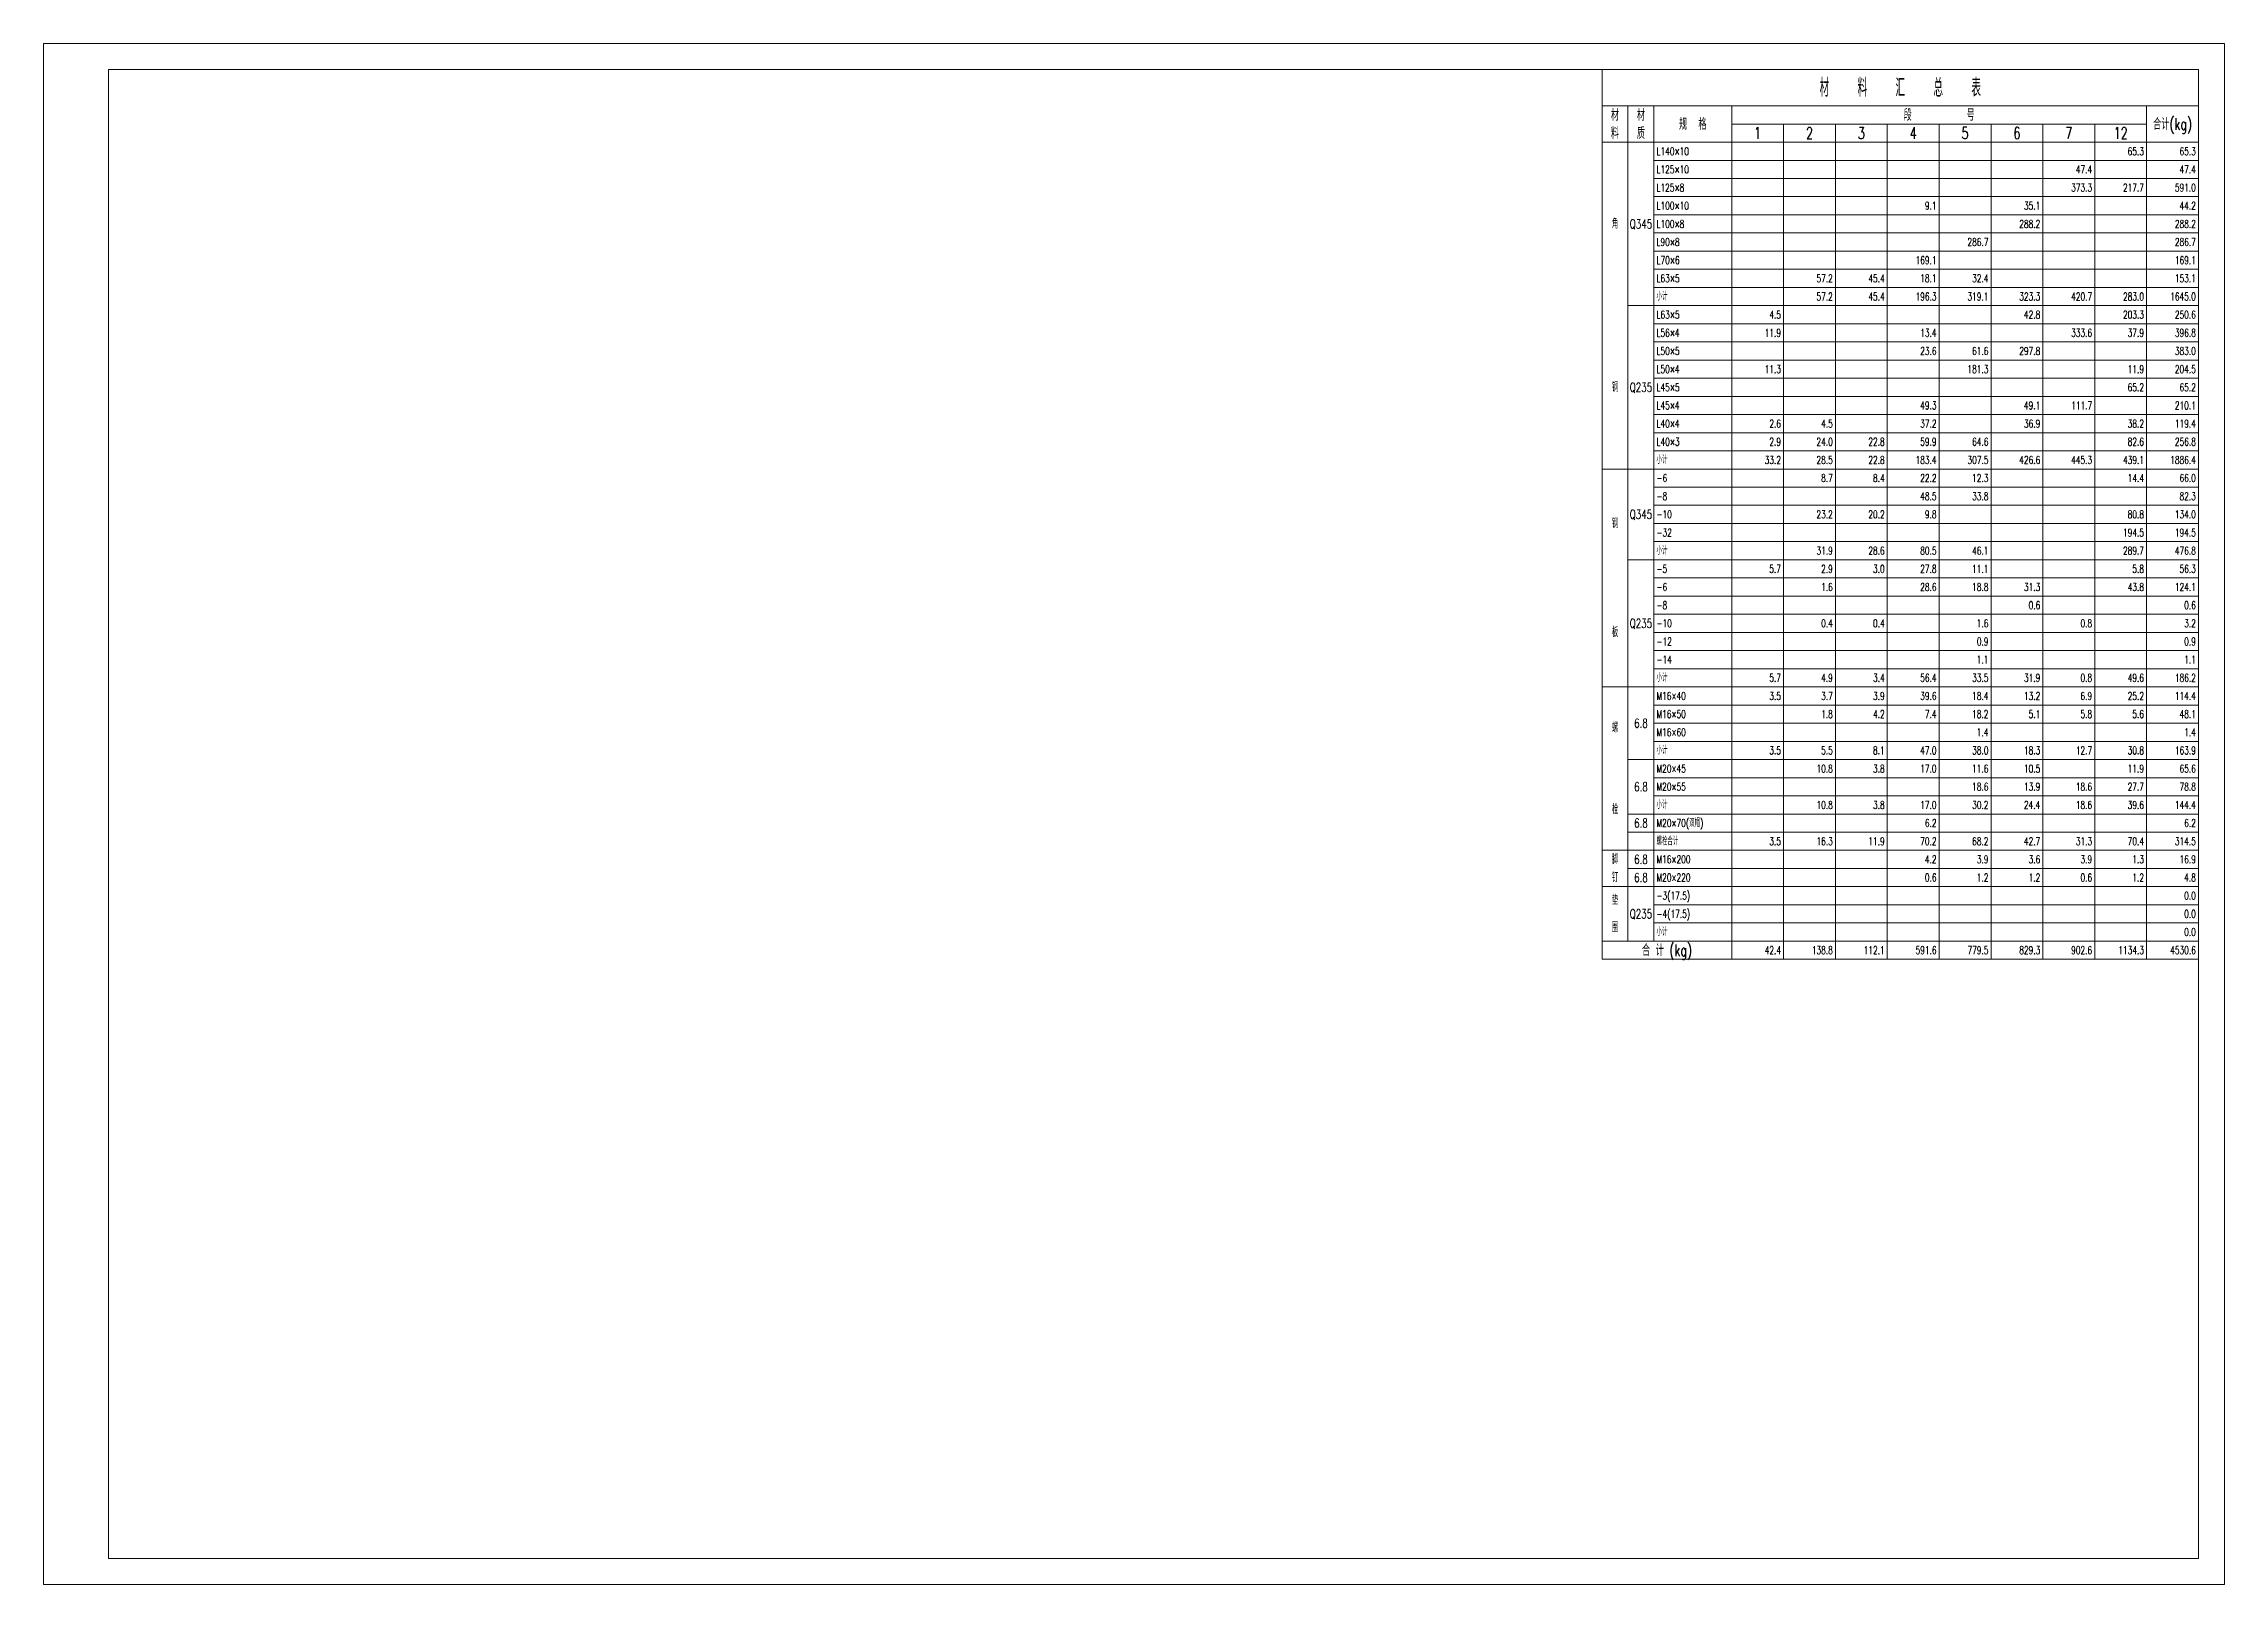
# Model space of a CAD drawing. Extents: x 0 to 841, y 0 to 5426.
# Drawn here: x 0 to 841, y 4832 to 5426 of the extents above; entities that cross this region are included whole.
import ezdxf
from ezdxf.enums import TextEntityAlignment as Align

# ---------------------------------------------------------------- set-up
doc = ezdxf.new("R2010")
doc.units = 0
doc.header["$MEASUREMENT"] = 0
doc.layers.get('0').update_dxf_attribs({"linetype": 'CONTINUOUS', "lineweight": 25})
doc.styles.get("Standard").update_dxf_attribs({"font": 'simplex.shx', "width": 0.7, "height": 3, "bigfont": 'gbhzfs.shx'})

msp = doc.modelspace()

# ---------------------------------------------------------------- linework, layer by layer
at = {"color": 7, "linetype": 'Continuous', "lineweight": 18}
for p, q in [((0, 5426), (841, 5426)), ((0, 4832), (0, 5426)), ((841, 4832), (841, 5426)), ((25, 5416), (831, 5416)), ((25, 4842), (25, 5416)), ((831, 4842), (831, 5416)), ((25, 4842), (831, 4842)), ((0, 4832), (841, 4832))]:
    msp.add_line(p, q, dxfattribs=at)
at = {"color": 3, "linetype": 'Continuous', "lineweight": 13}
for p, q in [((601, 5416), (831, 5416)), ((601, 5416), (601, 5388)), ((831, 5416), (831, 5388)), ((601, 5402), (831, 5402)), ((611, 5402), (611, 5388)), ((621, 5402), (621, 5388)), ((651, 5402), (651, 5388)), ((811, 5402), (811, 5388)), ((651, 5395), (811, 5395)), ((671, 5395), (671, 5388)), ((691, 5395), (691, 5388)), ((711, 5395), (711, 5388)), ((731, 5395), (731, 5388)), ((751, 5395), (751, 5388)), ((771, 5395), (771, 5388)), ((791, 5395), (791, 5388)), ((601, 5388), (831, 5388)), ((601, 5388), (601, 5262)), ((611, 5388), (611, 5325)), ((621, 5388), (621, 5381)), ((651, 5388), (651, 5381)), ((671, 5388), (671, 5381)), ((691, 5388), (691, 5381)), ((711, 5388), (711, 5381)), ((731, 5388), (731, 5381)), ((751, 5388), (751, 5381)), ((771, 5388), (771, 5381)), ((791, 5388), (791, 5381)), ((811, 5388), (811, 5381)), ((831, 5388), (831, 5325)), ((831, 5388), (831, 5262)), ((621, 5381), (831, 5381)), ((621, 5381), (621, 5374)), ((621, 5374), (831, 5374)), ((621, 5374), (621, 5367)), ((651, 5381), (651, 5374)), ((651, 5374), (651, 5367)), ((671, 5381), (671, 5374)), ((671, 5374), (671, 5367)), ((691, 5381), (691, 5374)), ((691, 5374), (691, 5367)), ((711, 5381), (711, 5374)), ((711, 5374), (711, 5367)), ((731, 5381), (731, 5374)), ((731, 5374), (731, 5367)), ((751, 5381), (751, 5374)), ((751, 5374), (751, 5367)), ((771, 5381), (771, 5374)), ((771, 5374), (771, 5367)), ((791, 5381), (791, 5374)), ((791, 5374), (791, 5367)), ((811, 5381), (811, 5374)), ((811, 5374), (811, 5367)), ((621, 5367), (831, 5367)), ((621, 5367), (621, 5360)), ((651, 5367), (651, 5360)), ((671, 5367), (671, 5360)), ((691, 5367), (691, 5360)), ((711, 5367), (711, 5360)), ((731, 5367), (731, 5360)), ((751, 5367), (751, 5360)), ((771, 5367), (771, 5360)), ((791, 5367), (791, 5360)), ((811, 5367), (811, 5360)), ((621, 5360), (831, 5360)), ((621, 5360), (621, 5353)), ((651, 5360), (651, 5353)), ((671, 5360), (671, 5353)), ((691, 5360), (691, 5353)), ((711, 5360), (711, 5353)), ((731, 5360), (731, 5353)), ((751, 5360), (751, 5353)), ((771, 5360), (771, 5353)), ((791, 5360), (791, 5353)), ((811, 5360), (811, 5353)), ((621, 5353), (831, 5353)), ((621, 5353), (621, 5346)), ((651, 5353), (651, 5346)), ((671, 5353), (671, 5346)), ((691, 5353), (691, 5346)), ((711, 5353), (711, 5346)), ((731, 5353), (731, 5346)), ((751, 5353), (751, 5346)), ((771, 5353), (771, 5346)), ((791, 5353), (791, 5346)), ((811, 5353), (811, 5346)), ((621, 5346), (831, 5346)), ((621, 5346), (621, 5339)), ((651, 5346), (651, 5339)), ((671, 5346), (671, 5339)), ((691, 5346), (691, 5339)), ((711, 5346), (711, 5339)), ((731, 5346), (731, 5339)), ((751, 5346), (751, 5339)), ((771, 5346), (771, 5339)), ((791, 5346), (791, 5339)), ((811, 5346), (811, 5339)), ((621, 5339), (831, 5339)), ((621, 5339), (621, 5332)), ((621, 5332), (831, 5332)), ((621, 5332), (621, 5325)), ((651, 5339), (651, 5332)), ((651, 5332), (651, 5325)), ((671, 5339), (671, 5332)), ((671, 5332), (671, 5325)), ((691, 5339), (691, 5332)), ((691, 5332), (691, 5325)), ((711, 5339), (711, 5332)), ((711, 5332), (711, 5325)), ((731, 5339), (731, 5332)), ((731, 5332), (731, 5325)), ((751, 5339), (751, 5332)), ((751, 5332), (751, 5325)), ((771, 5339), (771, 5332)), ((771, 5332), (771, 5325)), ((791, 5339), (791, 5332)), ((791, 5332), (791, 5325)), ((811, 5339), (811, 5332)), ((811, 5332), (811, 5325)), ((611, 5325), (621, 5325)), ((611, 5325), (611, 5262)), ((621, 5325), (831, 5325)), ((621, 5325), (621, 5318)), ((651, 5325), (651, 5318)), ((671, 5325), (671, 5318)), ((691, 5325), (691, 5318)), ((711, 5325), (711, 5318)), ((731, 5325), (731, 5318)), ((751, 5325), (751, 5318)), ((771, 5325), (771, 5318)), ((791, 5325), (791, 5318)), ((811, 5325), (811, 5318)), ((831, 5325), (831, 5262)), ((621, 5318), (831, 5318)), ((621, 5318), (621, 5311)), ((651, 5318), (651, 5311)), ((671, 5318), (671, 5311)), ((691, 5318), (691, 5311)), ((711, 5318), (711, 5311)), ((731, 5318), (731, 5311)), ((751, 5318), (751, 5311)), ((771, 5318), (771, 5311)), ((791, 5318), (791, 5311)), ((811, 5318), (811, 5311)), ((621, 5311), (831, 5311)), ((621, 5311), (621, 5304)), ((651, 5311), (651, 5304)), ((671, 5311), (671, 5304)), ((691, 5311), (691, 5304)), ((711, 5311), (711, 5304)), ((731, 5311), (731, 5304)), ((751, 5311), (751, 5304)), ((771, 5311), (771, 5304)), ((791, 5311), (791, 5304)), ((811, 5311), (811, 5304)), ((621, 5304), (831, 5304)), ((621, 5304), (621, 5297)), ((651, 5304), (651, 5297)), ((671, 5304), (671, 5297)), ((691, 5304), (691, 5297)), ((711, 5304), (711, 5297)), ((731, 5304), (731, 5297)), ((751, 5304), (751, 5297)), ((771, 5304), (771, 5297)), ((791, 5304), (791, 5297)), ((811, 5304), (811, 5297)), ((621, 5297), (831, 5297)), ((621, 5297), (621, 5290)), ((621, 5290), (831, 5290)), ((621, 5290), (621, 5283)), ((651, 5297), (651, 5290)), ((651, 5290), (651, 5283)), ((671, 5297), (671, 5290)), ((671, 5290), (671, 5283)), ((691, 5297), (691, 5290)), ((691, 5290), (691, 5283)), ((711, 5297), (711, 5290)), ((711, 5290), (711, 5283)), ((731, 5297), (731, 5290)), ((731, 5290), (731, 5283)), ((751, 5297), (751, 5290)), ((751, 5290), (751, 5283)), ((771, 5297), (771, 5290)), ((771, 5290), (771, 5283)), ((791, 5297), (791, 5290)), ((791, 5290), (791, 5283)), ((811, 5297), (811, 5290)), ((811, 5290), (811, 5283)), ((621, 5283), (831, 5283)), ((621, 5283), (621, 5276)), ((651, 5283), (651, 5276)), ((671, 5283), (671, 5276)), ((691, 5283), (691, 5276)), ((711, 5283), (711, 5276)), ((731, 5283), (731, 5276)), ((751, 5283), (751, 5276)), ((771, 5283), (771, 5276)), ((791, 5283), (791, 5276)), ((811, 5283), (811, 5276)), ((621, 5276), (831, 5276)), ((621, 5276), (621, 5269)), ((651, 5276), (651, 5269)), ((671, 5276), (671, 5269)), ((691, 5276), (691, 5269)), ((711, 5276), (711, 5269)), ((731, 5276), (731, 5269)), ((751, 5276), (751, 5269)), ((771, 5276), (771, 5269)), ((791, 5276), (791, 5269)), ((811, 5276), (811, 5269)), ((621, 5269), (831, 5269)), ((621, 5269), (621, 5262)), ((651, 5269), (651, 5262)), ((671, 5269), (671, 5262)), ((691, 5269), (691, 5262)), ((711, 5269), (711, 5262)), ((731, 5269), (731, 5262)), ((751, 5269), (751, 5262)), ((771, 5269), (771, 5262)), ((791, 5269), (791, 5262)), ((811, 5269), (811, 5262)), ((601, 5262), (611, 5262)), ((601, 5262), (601, 5178)), ((611, 5262), (621, 5262)), ((611, 5262), (611, 5227)), ((621, 5262), (831, 5262)), ((621, 5262), (621, 5255)), ((651, 5262), (651, 5255)), ((671, 5262), (671, 5255)), ((691, 5262), (691, 5255)), ((711, 5262), (711, 5255)), ((731, 5262), (731, 5255)), ((751, 5262), (751, 5255)), ((771, 5262), (771, 5255)), ((791, 5262), (791, 5255)), ((811, 5262), (811, 5255)), ((831, 5262), (831, 5227)), ((831, 5262), (831, 5178)), ((621, 5255), (831, 5255)), ((621, 5255), (621, 5248)), ((621, 5248), (831, 5248)), ((621, 5248), (621, 5241)), ((651, 5255), (651, 5248)), ((651, 5248), (651, 5241)), ((671, 5255), (671, 5248)), ((671, 5248), (671, 5241)), ((691, 5255), (691, 5248)), ((691, 5248), (691, 5241)), ((711, 5255), (711, 5248)), ((711, 5248), (711, 5241)), ((731, 5255), (731, 5248)), ((731, 5248), (731, 5241)), ((751, 5255), (751, 5248)), ((751, 5248), (751, 5241)), ((771, 5255), (771, 5248)), ((771, 5248), (771, 5241)), ((791, 5255), (791, 5248)), ((791, 5248), (791, 5241)), ((811, 5255), (811, 5248)), ((811, 5248), (811, 5241)), ((621, 5241), (831, 5241)), ((621, 5241), (621, 5234)), ((651, 5241), (651, 5234)), ((671, 5241), (671, 5234)), ((691, 5241), (691, 5234)), ((711, 5241), (711, 5234)), ((731, 5241), (731, 5234)), ((751, 5241), (751, 5234)), ((771, 5241), (771, 5234)), ((791, 5241), (791, 5234)), ((811, 5241), (811, 5234)), ((621, 5234), (831, 5234)), ((621, 5234), (621, 5227)), ((651, 5234), (651, 5227)), ((671, 5234), (671, 5227)), ((691, 5234), (691, 5227)), ((711, 5234), (711, 5227)), ((731, 5234), (731, 5227)), ((751, 5234), (751, 5227)), ((771, 5234), (771, 5227)), ((791, 5234), (791, 5227)), ((811, 5234), (811, 5227)), ((611, 5227), (621, 5227)), ((611, 5227), (611, 5178)), ((621, 5227), (831, 5227)), ((621, 5227), (621, 5220)), ((651, 5227), (651, 5220)), ((671, 5227), (671, 5220)), ((691, 5227), (691, 5220)), ((711, 5227), (711, 5220)), ((731, 5227), (731, 5220)), ((751, 5227), (751, 5220)), ((771, 5227), (771, 5220)), ((791, 5227), (791, 5220)), ((811, 5227), (811, 5220)), ((831, 5227), (831, 5178)), ((621, 5220), (831, 5220)), ((621, 5220), (621, 5213)), ((651, 5220), (651, 5213)), ((671, 5220), (671, 5213)), ((691, 5220), (691, 5213)), ((711, 5220), (711, 5213)), ((731, 5220), (731, 5213)), ((751, 5220), (751, 5213)), ((771, 5220), (771, 5213)), ((791, 5220), (791, 5213)), ((811, 5220), (811, 5213)), ((621, 5213), (831, 5213)), ((621, 5213), (621, 5206)), ((621, 5206), (831, 5206)), ((621, 5206), (621, 5199)), ((651, 5213), (651, 5206)), ((651, 5206), (651, 5199)), ((671, 5213), (671, 5206)), ((671, 5206), (671, 5199)), ((691, 5213), (691, 5206)), ((691, 5206), (691, 5199)), ((711, 5213), (711, 5206)), ((711, 5206), (711, 5199)), ((731, 5213), (731, 5206)), ((731, 5206), (731, 5199)), ((751, 5213), (751, 5206)), ((751, 5206), (751, 5199)), ((771, 5213), (771, 5206)), ((771, 5206), (771, 5199)), ((791, 5213), (791, 5206)), ((791, 5206), (791, 5199)), ((811, 5213), (811, 5206)), ((811, 5206), (811, 5199)), ((621, 5199), (831, 5199)), ((621, 5199), (621, 5192)), ((651, 5199), (651, 5192)), ((671, 5199), (671, 5192)), ((691, 5199), (691, 5192)), ((711, 5199), (711, 5192)), ((731, 5199), (731, 5192)), ((751, 5199), (751, 5192)), ((771, 5199), (771, 5192)), ((791, 5199), (791, 5192)), ((811, 5199), (811, 5192)), ((621, 5192), (831, 5192)), ((621, 5192), (621, 5185)), ((651, 5192), (651, 5185)), ((671, 5192), (671, 5185)), ((691, 5192), (691, 5185)), ((711, 5192), (711, 5185)), ((731, 5192), (731, 5185)), ((751, 5192), (751, 5185)), ((771, 5192), (771, 5185)), ((791, 5192), (791, 5185)), ((811, 5192), (811, 5185)), ((621, 5185), (831, 5185)), ((621, 5185), (621, 5178)), ((651, 5185), (651, 5178)), ((671, 5185), (671, 5178)), ((691, 5185), (691, 5178)), ((711, 5185), (711, 5178)), ((731, 5185), (731, 5178)), ((751, 5185), (751, 5178)), ((771, 5185), (771, 5178)), ((791, 5185), (791, 5178)), ((811, 5185), (811, 5178)), ((601, 5178), (611, 5178)), ((601, 5178), (601, 5115)), ((611, 5178), (621, 5178)), ((611, 5178), (611, 5150)), ((621, 5178), (831, 5178)), ((621, 5178), (621, 5171)), ((651, 5178), (651, 5171)), ((671, 5178), (671, 5171)), ((691, 5178), (691, 5171)), ((711, 5178), (711, 5171)), ((731, 5178), (731, 5171)), ((751, 5178), (751, 5171)), ((771, 5178), (771, 5171)), ((791, 5178), (791, 5171)), ((811, 5178), (811, 5171)), ((831, 5178), (831, 5150)), ((831, 5178), (831, 5115)), ((621, 5171), (831, 5171)), ((621, 5171), (621, 5164)), ((621, 5164), (831, 5164)), ((621, 5164), (621, 5157)), ((651, 5171), (651, 5164)), ((651, 5164), (651, 5157)), ((671, 5171), (671, 5164)), ((671, 5164), (671, 5157)), ((691, 5171), (691, 5164)), ((691, 5164), (691, 5157)), ((711, 5171), (711, 5164)), ((711, 5164), (711, 5157)), ((731, 5171), (731, 5164)), ((731, 5164), (731, 5157)), ((751, 5171), (751, 5164)), ((751, 5164), (751, 5157)), ((771, 5171), (771, 5164)), ((771, 5164), (771, 5157)), ((791, 5171), (791, 5164)), ((791, 5164), (791, 5157)), ((811, 5171), (811, 5164)), ((811, 5164), (811, 5157)), ((621, 5157), (831, 5157)), ((621, 5157), (621, 5150)), ((651, 5157), (651, 5150)), ((671, 5157), (671, 5150)), ((691, 5157), (691, 5150)), ((711, 5157), (711, 5150)), ((731, 5157), (731, 5150)), ((751, 5157), (751, 5150)), ((771, 5157), (771, 5150)), ((791, 5157), (791, 5150)), ((811, 5157), (811, 5150)), ((611, 5150), (621, 5150)), ((611, 5150), (611, 5129)), ((621, 5150), (831, 5150)), ((621, 5150), (621, 5143)), ((651, 5150), (651, 5143)), ((671, 5150), (671, 5143)), ((691, 5150), (691, 5143)), ((711, 5150), (711, 5143)), ((731, 5150), (731, 5143)), ((751, 5150), (751, 5143)), ((771, 5150), (771, 5143)), ((791, 5150), (791, 5143)), ((811, 5150), (811, 5143)), ((831, 5150), (831, 5129)), ((621, 5143), (831, 5143)), ((621, 5143), (621, 5136)), ((651, 5143), (651, 5136)), ((671, 5143), (671, 5136)), ((691, 5143), (691, 5136)), ((711, 5143), (711, 5136)), ((731, 5143), (731, 5136)), ((751, 5143), (751, 5136)), ((771, 5143), (771, 5136)), ((791, 5143), (791, 5136)), ((811, 5143), (811, 5136)), ((621, 5136), (831, 5136)), ((621, 5136), (621, 5129)), ((651, 5136), (651, 5129)), ((671, 5136), (671, 5129)), ((691, 5136), (691, 5129)), ((711, 5136), (711, 5129)), ((731, 5136), (731, 5129)), ((751, 5136), (751, 5129)), ((771, 5136), (771, 5129)), ((791, 5136), (791, 5129)), ((811, 5136), (811, 5129)), ((611, 5129), (621, 5129)), ((611, 5129), (611, 5122)), ((611, 5122), (621, 5122)), ((611, 5122), (611, 5115)), ((621, 5129), (831, 5129)), ((621, 5129), (621, 5122)), ((621, 5122), (831, 5122)), ((621, 5122), (621, 5115)), ((651, 5129), (651, 5122)), ((651, 5122), (651, 5115)), ((671, 5129), (671, 5122)), ((671, 5122), (671, 5115)), ((691, 5129), (691, 5122)), ((691, 5122), (691, 5115)), ((711, 5129), (711, 5122)), ((711, 5122), (711, 5115)), ((731, 5129), (731, 5122)), ((731, 5122), (731, 5115)), ((751, 5129), (751, 5122)), ((751, 5122), (751, 5115)), ((771, 5129), (771, 5122)), ((771, 5122), (771, 5115)), ((791, 5129), (791, 5122)), ((791, 5122), (791, 5115)), ((811, 5129), (811, 5122)), ((811, 5122), (811, 5115)), ((831, 5129), (831, 5122)), ((831, 5122), (831, 5115)), ((601, 5115), (611, 5115)), ((601, 5115), (601, 5101)), ((611, 5115), (621, 5115)), ((611, 5115), (611, 5108)), ((621, 5115), (831, 5115)), ((621, 5115), (621, 5108)), ((651, 5115), (651, 5108)), ((671, 5115), (671, 5108)), ((691, 5115), (691, 5108)), ((711, 5115), (711, 5108)), ((731, 5115), (731, 5108)), ((751, 5115), (751, 5108)), ((771, 5115), (771, 5108)), ((791, 5115), (791, 5108)), ((811, 5115), (811, 5108)), ((831, 5115), (831, 5108)), ((831, 5115), (831, 5101)), ((611, 5108), (621, 5108)), ((611, 5108), (611, 5101)), ((621, 5108), (831, 5108)), ((621, 5108), (621, 5101)), ((651, 5108), (651, 5101)), ((671, 5108), (671, 5101)), ((691, 5108), (691, 5101)), ((711, 5108), (711, 5101)), ((731, 5108), (731, 5101)), ((751, 5108), (751, 5101)), ((771, 5108), (771, 5101)), ((791, 5108), (791, 5101)), ((811, 5108), (811, 5101)), ((831, 5108), (831, 5101)), ((601, 5101), (611, 5101)), ((601, 5101), (601, 5080)), ((611, 5101), (621, 5101)), ((611, 5101), (611, 5080)), ((621, 5101), (831, 5101)), ((621, 5101), (621, 5094)), ((651, 5101), (651, 5094)), ((671, 5101), (671, 5094)), ((691, 5101), (691, 5094)), ((711, 5101), (711, 5094)), ((731, 5101), (731, 5094)), ((751, 5101), (751, 5094)), ((771, 5101), (771, 5094)), ((791, 5101), (791, 5094)), ((811, 5101), (811, 5094)), ((831, 5101), (831, 5080)), ((831, 5101), (831, 5080)), ((621, 5094), (831, 5094)), ((621, 5094), (621, 5087)), ((651, 5094), (651, 5087)), ((671, 5094), (671, 5087)), ((691, 5094), (691, 5087)), ((711, 5094), (711, 5087)), ((731, 5094), (731, 5087)), ((751, 5094), (751, 5087)), ((771, 5094), (771, 5087)), ((791, 5094), (791, 5087)), ((811, 5094), (811, 5087)), ((601, 5080), (611, 5080)), ((601, 5080), (601, 5073)), ((611, 5080), (621, 5080)), ((621, 5087), (831, 5087)), ((621, 5087), (621, 5080)), ((621, 5080), (831, 5080)), ((651, 5087), (651, 5080)), ((651, 5080), (651, 5073)), ((671, 5087), (671, 5080)), ((671, 5080), (671, 5073)), ((691, 5087), (691, 5080)), ((691, 5080), (691, 5073)), ((711, 5087), (711, 5080)), ((711, 5080), (711, 5073)), ((731, 5087), (731, 5080)), ((731, 5080), (731, 5073)), ((751, 5087), (751, 5080)), ((751, 5080), (751, 5073)), ((771, 5087), (771, 5080)), ((771, 5080), (771, 5073)), ((791, 5087), (791, 5080)), ((791, 5080), (791, 5073)), ((811, 5087), (811, 5080)), ((811, 5080), (811, 5073)), ((831, 5080), (831, 5073)), ((601, 5073), (831, 5073))]:
    msp.add_line(p, q, dxfattribs=at)

# ---------------------------------------------------------------- texts
at = {"color": 3, "linetype": 'Continuous', "lineweight": 13, "width": 0.7}
for s, height, p in [('材   料   汇   总   表', 7, (716, 5409)), ('材', 4.5, (606, 5398.5)), ('材', 4.5, (616, 5398.5)), ('段         号', 4.5, (731, 5398.5)), ('料', 4.5, (606, 5391.5)), ('质', 4.5, (616, 5391.5)), ('规  格', 4.5, (636, 5395)), ('1', 4.5, (661, 5391.5)), ('2', 4.5, (681, 5391.5)), ('3', 4.5, (701, 5391.5)), ('4', 4.5, (721, 5391.5)), ('5', 4.5, (741, 5391.5)), ('6', 4.5, (761, 5391.5)), ('7', 4.5, (781, 5391.5)), ('12', 4.5, (801, 5391.5)), ('合计(kg)', 4.5, (821, 5395)), ('角', 3.5, (606, 5356.5)), ('Q345', 3.5, (616, 5356.5)), ('钢', 3.5, (606, 5293.5)), ('Q235', 3.5, (616, 5293.5)), ('钢', 3.5, (606, 5241)), ('Q345', 3.5, (616, 5244.5)), ('板', 3.5, (606, 5199)), ('Q235', 3.5, (616, 5202.5)), ('螺', 3.5, (606, 5162.25)), ('6.8', 3.5, (616, 5164)), ('6.8', 3.5, (616, 5139.5)), ('栓', 3.5, (606, 5130.75)), ('6.8', 3.5, (616, 5125.5)), ('脚', 3.5, (606, 5111.5)), ('钉', 3.5, (606, 5104.5)), ('6.8', 3.5, (616, 5111.5)), ('6.8', 3.5, (616, 5104.5)), ('垫', 3.5, (606, 5095.75)), ('Q235', 3.5, (616, 5090.5)), ('圈', 3.5, (606, 5085.25)), ('合 计 (kg)', 4.5, (626, 5076.5))]:
    msp.add_text(s, height=height, dxfattribs=at).set_placement(p, align=Align.MIDDLE_CENTER)
for s, p in [('L140×10', (622, 5384.5)), ('L125×10', (622, 5377.5)), ('L125×8', (622, 5370.5)), ('L100×10', (622, 5363.5)), ('L100×8', (622, 5356.5)), ('L90×8', (622, 5349.5)), ('L70×6', (622, 5342.5)), ('L63×5', (622, 5335.5)), ('小计', (622, 5328.5)), ('L63×5', (622, 5321.5)), ('L56×4', (622, 5314.5)), ('L50×5', (622, 5307.5)), ('L50×4', (622, 5300.5)), ('L45×5', (622, 5293.5)), ('L45×4', (622, 5286.5)), ('L40×4', (622, 5279.5)), ('L40×3', (622, 5272.5)), ('小计', (622, 5265.5)), ('-6', (622, 5258.5)), ('-8', (622, 5251.5)), ('-10', (622, 5244.5)), ('小计', (622, 5230.5)), ('-32', (622, 5237.5)), ('-5', (622, 5223.5)), ('-6', (622, 5216.5)), ('-8', (622, 5209.5)), ('-10', (622, 5202.5)), ('-12', (622, 5195.5)), ('-14', (622, 5188.5)), ('小计', (622, 5181.5)), ('M16×40', (622, 5174.5)), ('M16×50', (622, 5167.5)), ('M16×60', (622, 5160.5)), ('小计', (622, 5153.5)), ('M20×45', (622, 5146.5)), ('M20×55', (622, 5139.5)), ('小计', (622, 5132.5)), ('M20×70(双帽)', (622, 5125.5)), ('螺栓合计', (622, 5118.5)), ('M16×200', (622, 5111.5)), ('M20×220', (622, 5104.5)), ('-3(17.5)', (622, 5097.5)), ('-4(17.5)', (622, 5090.5)), ('小计', (622, 5083.5))]:
    msp.add_text(s, height=3, dxfattribs=at).set_placement(p, align=Align.MIDDLE_LEFT)
for s, p in [('65.3', (810, 5384.5)), ('65.3', (830, 5384.5)), ('47.4', (790, 5377.5)), ('47.4', (830, 5377.5)), ('373.3', (790, 5370.5)), ('217.7', (810, 5370.5)), ('591.0', (830, 5370.5)), ('9.1', (730, 5363.5)), ('288.2', (770, 5356.5)), ('35.1', (770, 5363.5)), ('288.2', (830, 5356.5)), ('44.2', (830, 5363.5)), ('286.7', (750, 5349.5)), ('286.7', (830, 5349.5)), ('169.1', (730, 5342.5)), ('169.1', (830, 5342.5)), ('57.2', (690, 5335.5)), ('45.4', (710, 5335.5)), ('18.1', (730, 5335.5)), ('32.4', (750, 5335.5)), ('153.1', (830, 5335.5)), ('57.2', (690, 5328.5)), ('45.4', (710, 5328.5)), ('196.3', (730, 5328.5)), ('319.1', (750, 5328.5)), ('323.3', (770, 5328.5)), ('420.7', (790, 5328.5)), ('283.0', (810, 5328.5)), ('1645.0', (830, 5328.5)), ('11.9', (670, 5314.5)), ('4.5', (670, 5321.5)), ('13.4', (730, 5314.5)), ('42.8', (770, 5321.5)), ('333.6', (790, 5314.5)), ('203.3', (810, 5321.5)), ('37.9', (810, 5314.5)), ('250.6', (830, 5321.5)), ('396.8', (830, 5314.5)), ('23.6', (730, 5307.5)), ('61.6', (750, 5307.5)), ('297.8', (770, 5307.5)), ('383.0', (830, 5307.5)), ('11.3', (670, 5300.5)), ('181.3', (750, 5300.5)), ('11.9', (810, 5300.5)), ('204.5', (830, 5300.5)), ('65.2', (810, 5293.5)), ('65.2', (830, 5293.5)), ('49.3', (730, 5286.5)), ('49.1', (770, 5286.5)), ('111.7', (790, 5286.5)), ('210.1', (830, 5286.5)), ('2.6', (670, 5279.5)), ('2.9', (670, 5272.5)), ('24.0', (690, 5272.5)), ('4.5', (690, 5279.5)), ('22.8', (710, 5272.5)), ('37.2', (730, 5279.5)), ('59.9', (730, 5272.5)), ('64.6', (750, 5272.5)), ('36.9', (770, 5279.5)), ('38.2', (810, 5279.5)), ('82.6', (810, 5272.5)), ('256.8', (830, 5272.5)), ('119.4', (830, 5279.5)), ('33.2', (670, 5265.5)), ('28.5', (690, 5265.5)), ('22.8', (710, 5265.5)), ('183.4', (730, 5265.5)), ('307.5', (750, 5265.5)), ('426.6', (770, 5265.5)), ('445.3', (790, 5265.5)), ('439.1', (810, 5265.5)), ('1886.4', (830, 5265.5)), ('8.7', (690, 5258.5)), ('8.4', (710, 5258.5)), ('22.2', (730, 5258.5)), ('12.3', (750, 5258.5)), ('14.4', (810, 5258.5)), ('66.0', (830, 5258.5)), ('48.5', (730, 5251.5)), ('33.8', (750, 5251.5)), ('82.3', (830, 5251.5)), ('23.2', (690, 5244.5)), ('20.2', (710, 5244.5)), ('9.8', (730, 5244.5)), ('80.8', (810, 5244.5)), ('134.0', (830, 5244.5)), ('31.9', (690, 5230.5)), ('28.6', (710, 5230.5)), ('80.5', (730, 5230.5)), ('46.1', (750, 5230.5)), ('289.7', (810, 5230.5)), ('194.5', (810, 5237.5)), ('476.8', (830, 5230.5)), ('194.5', (830, 5237.5)), ('5.7', (670, 5223.5)), ('2.9', (690, 5223.5)), ('3.0', (710, 5223.5)), ('27.8', (730, 5223.5)), ('11.1', (750, 5223.5)), ('5.8', (810, 5223.5)), ('56.3', (830, 5223.5)), ('1.6', (690, 5216.5)), ('28.6', (730, 5216.5)), ('18.8', (750, 5216.5)), ('31.3', (770, 5216.5)), ('43.8', (810, 5216.5)), ('124.1', (830, 5216.5)), ('0.6', (770, 5209.5)), ('0.6', (830, 5209.5)), ('0.4', (690, 5202.5)), ('0.4', (710, 5202.5)), ('1.6', (750, 5202.5)), ('0.8', (790, 5202.5)), ('3.2', (830, 5202.5)), ('0.9', (750, 5195.5)), ('1.1', (750, 5188.5)), ('0.9', (830, 5195.5)), ('1.1', (830, 5188.5)), ('5.7', (670, 5181.5)), ('4.9', (690, 5181.5)), ('3.4', (710, 5181.5)), ('56.4', (730, 5181.5)), ('33.5', (750, 5181.5)), ('31.9', (770, 5181.5)), ('0.8', (790, 5181.5)), ('49.6', (810, 5181.5)), ('186.2', (830, 5181.5)), ('3.5', (670, 5174.5)), ('3.7', (690, 5174.5)), ('3.9', (710, 5174.5)), ('39.6', (730, 5174.5)), ('18.4', (750, 5174.5)), ('13.2', (770, 5174.5)), ('6.9', (790, 5174.5)), ('25.2', (810, 5174.5)), ('114.4', (830, 5174.5)), ('1.8', (690, 5167.5)), ('4.2', (710, 5167.5)), ('7.4', (730, 5167.5)), ('18.2', (750, 5167.5)), ('5.1', (770, 5167.5)), ('5.8', (790, 5167.5)), ('5.6', (810, 5167.5)), ('48.1', (830, 5167.5)), ('1.4', (750, 5160.5)), ('1.4', (830, 5160.5)), ('3.5', (670, 5153.5)), ('10.8', (690, 5146.5)), ('5.5', (690, 5153.5)), ('8.1', (710, 5153.5)), ('3.8', (710, 5146.5)), ('47.0', (730, 5153.5)), ('17.0', (730, 5146.5)), ('38.0', (750, 5153.5)), ('11.6', (750, 5146.5)), ('18.3', (770, 5153.5)), ('10.5', (770, 5146.5)), ('12.7', (790, 5153.5)), ('30.8', (810, 5153.5)), ('11.9', (810, 5146.5)), ('163.9', (830, 5153.5)), ('65.6', (830, 5146.5)), ('18.6', (750, 5139.5)), ('13.9', (770, 5139.5)), ('18.6', (790, 5139.5)), ('27.7', (810, 5139.5)), ('78.8', (830, 5139.5)), ('10.8', (690, 5132.5)), ('3.8', (710, 5132.5)), ('17.0', (730, 5132.5)), ('30.2', (750, 5132.5)), ('24.4', (770, 5132.5)), ('18.6', (790, 5132.5)), ('39.6', (810, 5132.5)), ('144.4', (830, 5132.5)), ('6.2', (730, 5125.5)), ('6.2', (830, 5125.5)), ('3.5', (670, 5118.5)), ('16.3', (690, 5118.5)), ('11.9', (710, 5118.5)), ('70.2', (730, 5118.5)), ('68.2', (750, 5118.5)), ('42.7', (770, 5118.5)), ('31.3', (790, 5118.5)), ('70.4', (810, 5118.5)), ('314.5', (830, 5118.5)), ('4.2', (730, 5111.5)), ('0.6', (730, 5104.5)), ('3.9', (750, 5111.5)), ('1.2', (750, 5104.5)), ('3.6', (770, 5111.5)), ('1.2', (770, 5104.5)), ('3.9', (790, 5111.5)), ('0.6', (790, 5104.5)), ('1.3', (810, 5111.5)), ('1.2', (810, 5104.5)), ('16.9', (830, 5111.5)), ('4.8', (830, 5104.5)), ('0.0', (830, 5097.5)), ('0.0', (830, 5090.5)), ('0.0', (830, 5083.5)), ('42.4', (670, 5076.5)), ('138.8', (690, 5076.5)), ('112.1', (710, 5076.5)), ('591.6', (730, 5076.5)), ('779.5', (750, 5076.5)), ('829.3', (770, 5076.5)), ('902.6', (790, 5076.5)), ('1134.3', (810, 5076.5)), ('4530.6', (830, 5076.5))]:
    msp.add_text(s, height=3, dxfattribs=at).set_placement(p, align=Align.MIDDLE_RIGHT)

doc.saveas('drawing.dxf')
